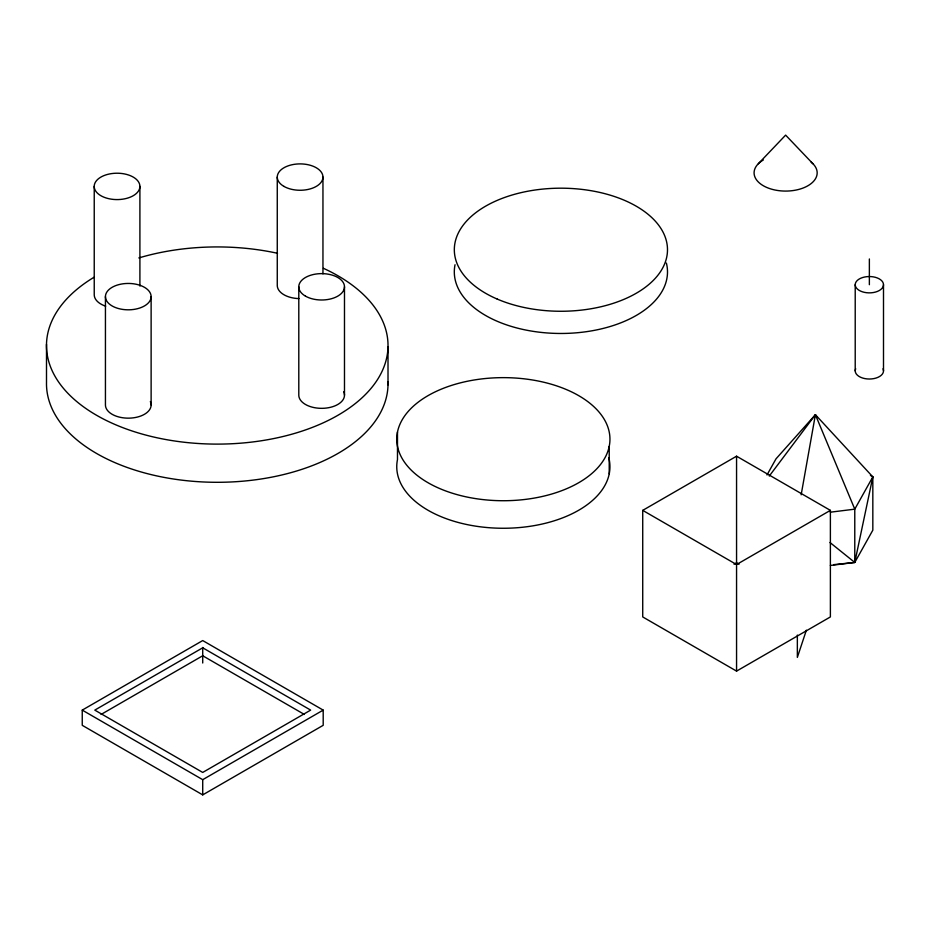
<?xml version="1.0" encoding="UTF-8"?>
<svg xmlns="http://www.w3.org/2000/svg" width="930" height="930" viewBox="0 0 930 930"><rect width="100%" height="100%" fill="white"/><g stroke="black" fill="none" stroke-linecap="round" stroke-linejoin="round"><path stroke-width="1.4" d="M801.16 494.807L815.401 414.699L872.828 476.892L872.828 530.17L854.775 562.441L830.374 565.463M870.434 475.358L872.828 476.892L854.775 562.441L833.675 564.65M806.368 630.191L797.347 657.405L797.347 635.074M766.994 474.974L776.015 458.839L815.401 414.699L816.645 417.245M872.828 476.892L854.775 509.163L854.775 562.441L830.002 542.527M769.273 476.055L815.401 414.699L854.775 509.163L830.374 512.186M758.31 163.761L785.629 135.117L812.936 163.761M82.247 710.113L202.717 640.561L323.198 710.113L323.198 725.319L202.717 794.883L82.247 725.319L82.247 710.113L202.717 779.677L323.198 710.113M101.068 714.449L202.717 655.766L304.377 714.449M642.723 510.372L736.56 456.2L830.385 510.372L830.385 616.939L736.56 671.111L642.723 616.939L642.723 510.372L736.56 564.545L830.385 510.372M734.049 564.219L736.56 562.766L739.059 564.219M883.5 284.708A14.136 8.161 0 0 1 862.284 291.776A14.136 8.161 0 0 1 862.284 277.64A14.136 8.161 0 0 1 883.5 284.708L883.5 370.849M869.364 258.959L869.364 284.708M855.216 284.708L855.216 370.849M736.56 456.2L736.56 562.766M736.56 564.545L736.56 671.111M609.22 446.353A106.59 61.543 0 0 1 439.658 488.529A106.59 61.543 0 0 1 461.187 382.66A106.59 61.543 0 0 1 609.22 446.353L609.22 473.893M397.482 432.008L397.482 459.536A106.59 61.543 0 0 0 504.851 528.252A106.59 61.543 0 0 0 608.825 457.827M388.008 346.681L388.008 384.869M344.484 286.8L344.484 395.157M322.954 177.084L322.954 273.873M298.797 286.8L298.797 395.157A22.843 13.183 0 0 0 324.617 408.224A22.843 13.183 0 0 0 343.705 391.739M277.268 177.084L277.268 285.429A22.843 13.183 0 0 0 298.925 298.6M202.717 647.466L202.717 663.009M202.717 779.677L202.717 794.883M151.125 296.624A22.843 13.183 0 0 1 116.866 308.051A22.843 13.183 0 0 1 116.866 285.208A22.843 13.183 0 0 1 151.125 296.624L151.125 404.98M139.907 186.395A22.843 13.183 0 0 1 105.648 197.823A22.843 13.183 0 0 1 105.648 174.98A22.843 13.183 0 0 1 139.907 186.395L139.907 286.08M105.439 296.624L105.439 404.98A22.843 13.183 0 0 0 131.27 418.047A22.843 13.183 0 0 0 150.346 401.562M94.232 186.395L94.232 294.752A22.843 13.183 0 0 0 105.648 306.168M46.5 344.356L46.5 382.544A170.771 98.592 0 0 0 217.701 482.298A170.771 98.592 0 0 0 387.996 382.021M323.454 268.317A170.771 98.592 0 0 1 347.599 409.212A170.771 98.592 0 0 1 102.928 418.756A170.771 98.592 0 0 1 94.035 277.256M138.837 257.935A170.771 98.592 0 0 1 277.512 253.274M666.38 263.039A106.59 61.543 0 0 1 562.394 333.463A106.59 61.543 0 0 1 455.037 264.748M883.023 368.745A14.136 8.161 0 0 1 869.364 379.022A14.136 8.161 0 0 1 855.705 368.745M811.146 162.157A31.539 18.216 0 0 1 805.473 187.023A31.539 18.216 0 0 1 762.182 185.047A31.539 18.216 0 0 1 763.321 159.983M202.717 647.803L94.79 710.113L202.717 772.435L310.655 710.113L202.717 647.803M283.964 186.407A22.843 13.183 0 0 0 322.175 180.501A22.843 13.183 0 0 0 294.206 164.343A22.843 13.183 0 0 0 283.964 186.407M305.482 296.135A22.843 13.183 0 0 0 343.705 290.218A22.843 13.183 0 0 0 315.723 274.071A22.843 13.183 0 0 0 305.482 296.135M497.201 299.065A106.59 61.543 0 0 0 666.764 256.901A106.59 61.543 0 0 0 518.731 193.208A106.59 61.543 0 0 0 497.201 299.065"/></g></svg>
